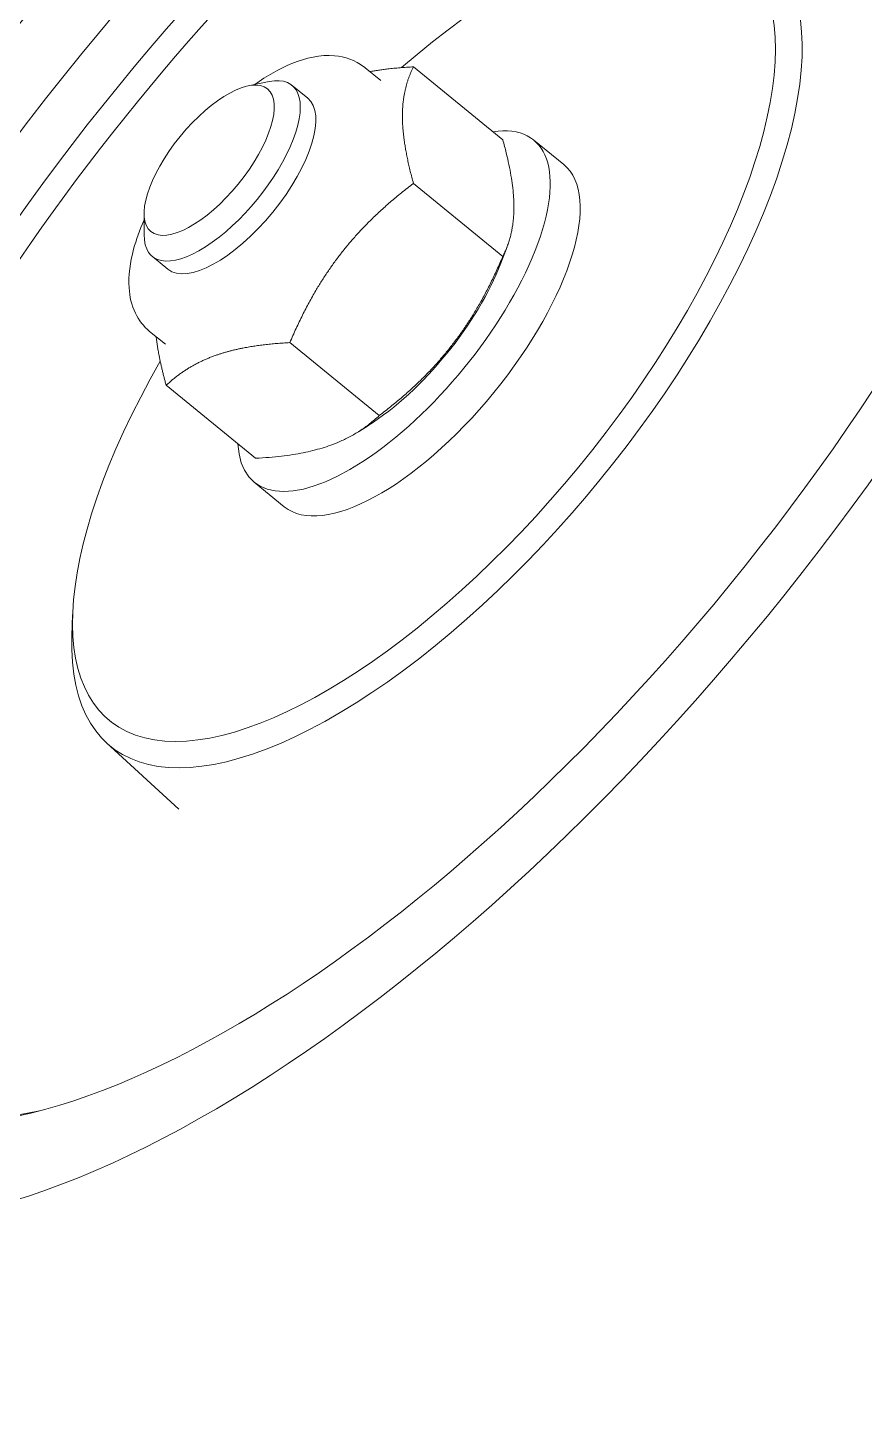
# Model space of a CAD drawing. Header units: millimetres. Extents: x 36 to 2484, y 36 to 1746.
# Drawn here: x 1639.8 to 1685.3, y 547.3 to 622.5 of the extents above; entities that cross this region are included whole.
import ezdxf

# ---------------------------------------------------------------- set-up
doc = ezdxf.new("R2010")
doc.units = ezdxf.units.MM
doc.header["$LTSCALE"] = 6
doc.layers.add('굵은실선_A3', color=7, linetype='Continuous', lineweight=18)

msp = doc.modelspace()

# ---------------------------------------------------------------- linework, layer by layer
at = {"layer": '굵은실선_A3'}
for p, q in [((1658.147, 620.308), (1659.003, 619.609)), ((1665.635, 616.389), (1660.777, 620.356)), ((1651.802, 619.321), (1652.933, 619.552)), ((1655.031, 618.657), (1654.182, 619.35)), ((1667.311, 616.376), (1668.937, 615.049)), ((1665.635, 610.056), (1660.777, 614.022)), ((1646.145, 612.393), (1646.145, 611.238)), ((1665.526, 609.69), (1665.861, 610.573)), ((1647.441, 609.362), (1646.593, 610.055)), ((1646.446, 605.978), (1647.303, 605.279)), ((1658.917, 601.404), (1654.059, 605.371)), ((1647.342, 603.053), (1652.2, 599.086)), ((1658.326, 600.872), (1657.79, 600.533)), ((1652.132, 597.786), (1653.758, 596.458)), ((1642.263, 590.593), (1642.225, 589.425)), ((1644.109, 583.623), (1648.026, 580.032))]:
    msp.add_line(p, q, dxfattribs=at)
for centre, major_axis in [((1661.348, 605.753), (37.315, 45.701)), ((1661.348, 605.753), (33.204, 40.666)), ((1649.68, 615.28), (3.162, 3.873))]:
    msp.add_ellipse(centre, major_axis=major_axis, ratio=0.408248, dxfattribs=at)
for centre, major_axis, start_param, end_param in [((1662.054, 605.177), (32.538, 39.851), 5.811506, 9.896457), ((1661.348, 605.753), (-17.076, -20.914), 5.097367, 10.595995), ((1662.054, 605.177), (-17.742, -21.729), 5.792461, 9.915502), ((1650.387, 614.702), (-3.795, -4.648), 5.819538, 9.888426), ((1651.236, 614.009), (3.795, 4.648), 3.141593, 6.283185), ((1659.721, 607.081), (-7.589, -9.295), 5.861733, 9.846231), ((1661.348, 605.753), (7.589, 9.295), 3.141593, 6.283185), ((1659.721, 607.081), (-5.692, -6.971), 0.886077, 2.255516), ((1719.33, 558.411), (-37.315, -45.701), 5.527896, 9.875615), ((1719.33, 558.411), (33.204, 40.666), 2.367058, 6.785615)]:
    msp.add_ellipse(centre, major_axis=major_axis, ratio=0.408248, start_param=start_param, end_param=end_param, dxfattribs=at)
for points, knots in [([(1616.649, 547.31), (1614.493, 549.855), (1613.117, 553.016), (1611.534, 560.858), (1611.693, 565.762), (1613.729, 576.819), (1615.773, 583.056), (1621.453, 595.835), (1625.048, 602.358), (1633.388, 615.134), (1638.115, 621.386), (1648.258, 633.08), (1653.67, 638.521), (1664.713, 648.104), (1670.339, 652.235), (1681.401, 658.792), (1686.821, 661.189), (1697.124, 663.79), (1702.067, 663.99), (1707.593, 662.242), (1708.66, 661.791), (1709.67, 661.237)], [5.894956, 5.894956, 5.894956, 5.894956, 6.142624, 6.142624, 6.458344, 6.458344, 6.800974, 6.800974, 7.134458, 7.134458, 7.463237, 7.463237, 7.791161, 7.791161, 8.121405, 8.121405, 8.458484, 8.458484, 8.800206, 8.800206, 8.885712, 8.885712, 8.885712, 8.885712]), ([(1734.331, 641.102), (1736.487, 638.558), (1737.863, 635.397), (1739.446, 627.555), (1739.287, 622.651), (1737.251, 611.594), (1735.206, 605.356), (1729.526, 592.577), (1725.932, 586.055), (1717.592, 573.279), (1712.865, 567.027), (1702.722, 555.333), (1697.309, 549.892), (1686.267, 540.309), (1680.64, 536.177), (1669.579, 529.621), (1664.159, 527.224), (1653.855, 524.622), (1648.913, 524.423), (1643.387, 526.17), (1642.319, 526.621), (1641.31, 527.175)], [2.753364, 2.753364, 2.753364, 2.753364, 3.001031, 3.001031, 3.316751, 3.316751, 3.659382, 3.659382, 3.992865, 3.992865, 4.321645, 4.321645, 4.649569, 4.649569, 4.979812, 4.979812, 5.316891, 5.316891, 5.658614, 5.658614, 5.744119, 5.744119, 5.744119, 5.744119]), ([(1652.152, 619.393), (1652.824, 619.869), (1653.499, 620.256), (1654.934, 620.844), (1655.698, 621.026), (1657.042, 620.91), (1657.614, 620.72), (1658.105, 620.342), (1658.126, 620.326), (1658.147, 620.308)], [7.9860919, 7.9860919, 7.9860919, 7.9860919, 8.3163551, 8.3163551, 8.6896624, 8.6896624, 8.9492874, 8.9492874, 8.9611304, 8.9611304, 8.9611304, 8.9611304]), ([(1646.446, 605.978), (1646.115, 606.249), (1645.852, 606.598), (1645.461, 607.407), (1645.359, 607.873), (1645.281, 609.025), (1645.38, 609.725), (1645.716, 610.966), (1645.908, 611.497), (1646.145, 612.036)], [5.8195377, 5.8195377, 5.8195377, 5.8195377, 6.007513, 6.007513, 6.2308294, 6.2308294, 6.5589258, 6.5589258, 6.7945761, 6.7945761, 6.7945761, 6.7945761]), ([(1648.04, 580.017), (1648.04, 580.017), (1648.04, 580.017), (1648.038, 580.02), (1648.033, 580.025), (1648.026, 580.032)], [6.66700535, 6.66700535, 6.66700535, 6.66700535, 6.67697005, 6.67697005, 6.7233933, 6.7233933, 6.7233933, 6.7233933])]:
    msp.add_open_spline(points, degree=3, knots=knots, dxfattribs=at)
for points, weights in [([(1658.409, 620.094), (1659.446, 620.283), (1660.777, 620.356)], [1.01882229171, 1.02069324038, 1]), ([(1660.777, 620.356), (1660.177, 619.149), (1660.177, 617.679)], [1, 1.0379548493, 1]), ([(1660.177, 617.679), (1660.177, 616.209), (1660.777, 614.022)], [1, 1.0379548493, 1]), ([(1665.635, 610.056), (1666.754, 612.309), (1665.635, 616.389)], [1, 1.15470053838, 1]), ([(1660.777, 614.022), (1658.377, 612.194), (1656.818, 610.186)], [1, 1.0379548493, 1]), ([(1656.818, 610.186), (1655.259, 608.179), (1654.059, 605.371)], [1, 1.0379548493, 1]), ([(1658.917, 601.404), (1663.396, 604.816), (1665.635, 610.056)], [1, 1.15470053838, 1]), ([(1647.342, 603.053), (1646.929, 604.557), (1646.802, 605.688)], [1, 1.02580974537, 1.01651762796]), ([(1654.059, 605.371), (1651.659, 605.24), (1650.101, 604.702)], [1, 1.0379548493, 1]), ([(1650.101, 604.702), (1648.542, 604.164), (1647.342, 603.053)], [1, 1.0379548493, 1]), ([(1652.2, 599.086), (1656.678, 599.331), (1658.917, 601.404)], [1, 1.15470053838, 1])]:
    msp.add_rational_spline(points, weights, degree=2, dxfattribs=at)

doc.saveas('drawing.dxf')
